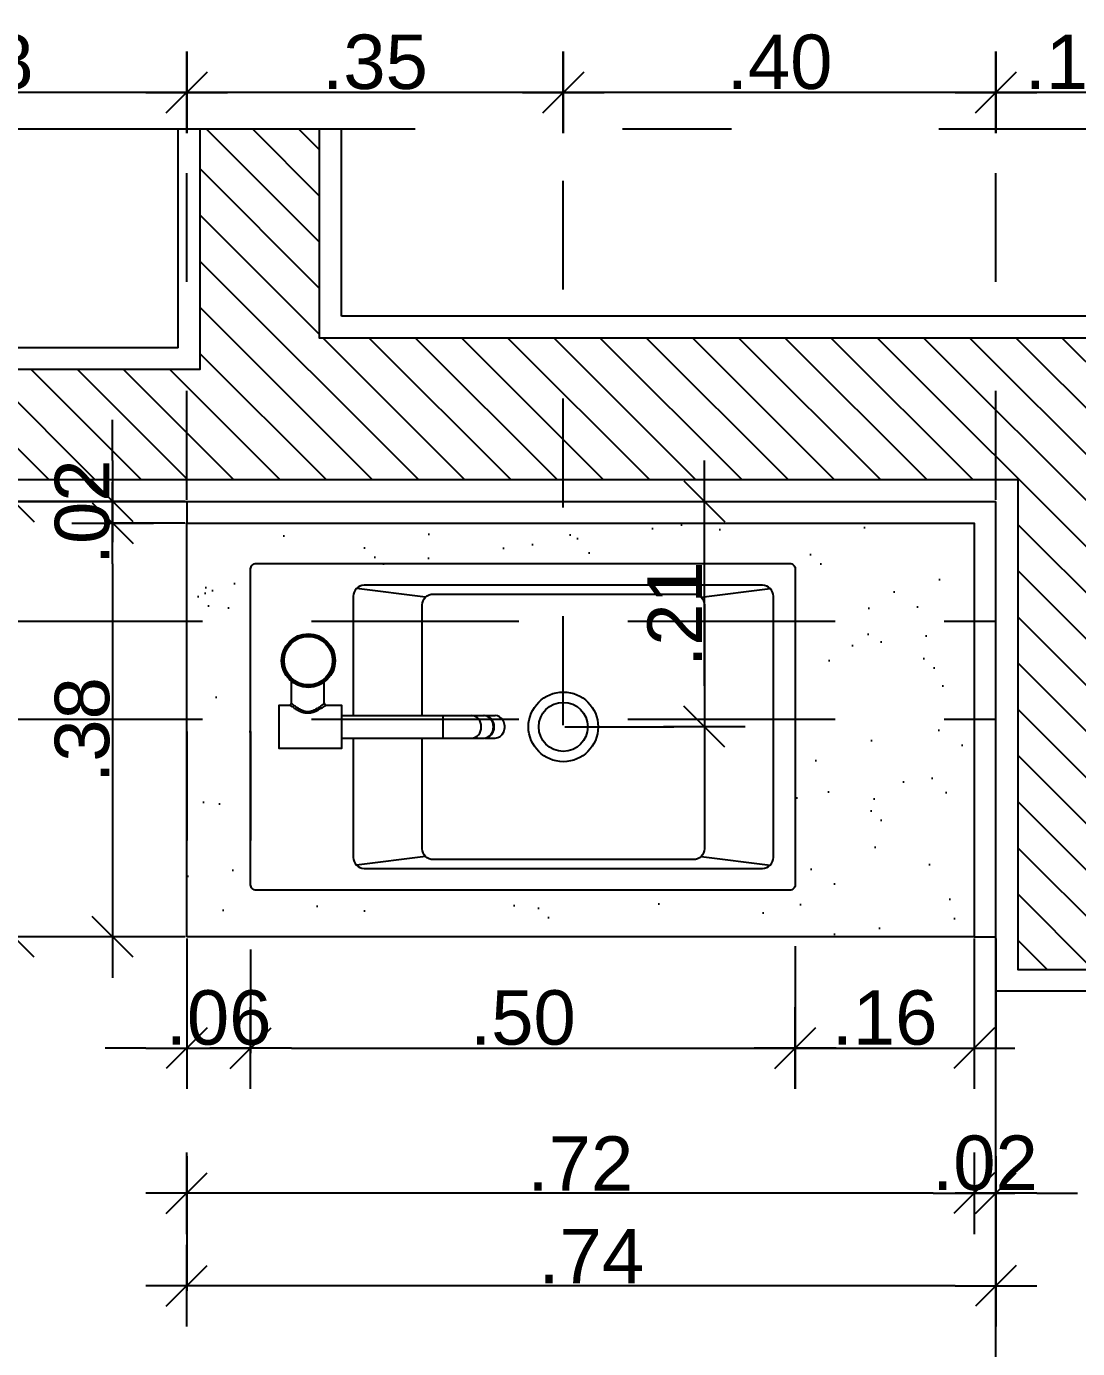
# Model space of a CAD drawing. Header units: millimetres. Extents: x 1999 to 2304, y 1614 to 1800.
# Drawn here: x 2240.558 to 2241.523, y 1632.258 to 1633.472 of the extents above; entities that cross this region are included whole.
import ezdxf

# ---------------------------------------------------------------- set-up
doc = ezdxf.new("R2010")
doc.units = ezdxf.units.MM
doc.header["$LTSCALE"] = 0.03
doc.header["$PDMODE"] = 34
doc.linetypes.add('DASHDOT', pattern=[25.4, 12.7, -6.35, 0, -6.35])
doc.linetypes.add('HIDDEN', pattern=[9.525, 6.35, -3.175])
for name, color, linetype in [('BANCADAS', 5, 'Continuous'), ('COTA Especificações', 250, 'Continuous'), ('Layout', 6, 'Continuous'), ('LOUÇAS E METAIS', 5, 'Continuous'), ('PL1', 1, 'Continuous'), ('PL250', 250, 'Continuous'), ('PL5', 5, 'Continuous')]:
    doc.layers.add(name, color=color, linetype=linetype)
doc.styles.get("Standard").update_dxf_attribs({"font": 'arial.ttf'})
doc.dimstyles.new('TICK01', dxfattribs={"dimscale": 0, "dimtxt": 2, "dimasz": 1.5, "dimexe": 0.18, "dimexo": 0.06, "dimgap": 0.09, "dimtad": 1, "dimzin": 4, "dimdsep": 46, "dimtxsty": 'Standard', "dimblk": 'TICK1', "dimcen": 0.09, "dimclrd": 256, "dimclre": 256, "dimclrt": 4, "dimaunit": 1, "dimadec": 0, "dimazin": 0, "dimtfac": 1, "dimtix": 1, "dimtmove": 2, "dimatfit": 3, "dimldrblk": 'TICK1', "dimfxl": 1, "dimtolj": 1, "dimtzin": 12, "dimarcsym": 0})

# ---------------------------------------------------------------- blocks, each defined once
blk = doc.blocks.new('TORB')
at = {"layer": 'PL5', "color": 5}
for p, q in [((267.412, 16.3879), (267.4313, 16.3879)), ((267.4113, 16.3578), (267.4306, 16.3578))]:
    blk.add_line(p, q, dxfattribs=at)
blk.add_lwpolyline([(267.4097, 16.3562), (267.4097, 16.3419), (267.3697, 16.3419), (267.3697, 16.3991), (267.4097, 16.3991), (267.4097, 16.3895), (267.409, 16.3884), (267.4083, 16.3874), (267.4077, 16.3865), (267.407, 16.3854), (267.4065, 16.3847), (267.406, 16.3839), (267.4056, 16.383), (267.4053, 16.3826), (267.4051, 16.3821), (267.4048, 16.3816), (267.4046, 16.3812), (267.4044, 16.3807), (267.4042, 16.3802), (267.4039, 16.3797), (267.4037, 16.3791), (267.4035, 16.3786), (267.4033, 16.3781), (267.4032, 16.3775), (267.403, 16.3769), (267.4029, 16.3764), (267.4028, 16.3758), (267.4027, 16.3752), (267.4026, 16.3746), (267.4025, 16.374), (267.4025, 16.3734), (267.4025, 16.3728), (267.4025, 16.3722), (267.4025, 16.3716), (267.4026, 16.371), (267.4027, 16.3704), (267.4028, 16.3698), (267.4029, 16.3692), (267.4031, 16.3686), (267.4032, 16.3681), (267.4034, 16.3675), (267.4036, 16.367), (267.4038, 16.3665), (267.404, 16.3659), (267.4042, 16.3654), (267.4044, 16.3649), (267.4047, 16.3644), (267.4049, 16.364), (267.4051, 16.3635), (267.4054, 16.3631), (267.4059, 16.3622), (267.4064, 16.3614), (267.4068, 16.3606), (267.4073, 16.3598), (267.4079, 16.3589), (267.4083, 16.3583, 0.006646)], format="xyb", close=True, dxfattribs=at)
at = {"layer": 'PL5', "color": 250}
blk.add_lwpolyline([(267.4113, 16.3578, -0.006968), (267.4098, 16.3597), (267.4096, 16.3599), (267.4089, 16.3608), (267.4084, 16.3614), (267.4079, 16.3621), (267.4074, 16.3628), (267.4069, 16.3636), (267.4066, 16.364), (267.4064, 16.3644), (267.4061, 16.3648), (267.4059, 16.3653), (267.4056, 16.3657), (267.4054, 16.3661), (267.4051, 16.3666), (267.4049, 16.3671), (267.4047, 16.3676), (267.4045, 16.368), (267.4043, 16.3685), (267.4041, 16.369), (267.404, 16.3696), (267.4038, 16.3701), (267.4038, 16.3704), (267.4037, 16.3706), (267.4037, 16.3709), (267.4036, 16.3712), (267.4036, 16.3714), (267.4036, 16.3717), (267.4035, 16.372), (267.4035, 16.3722), (267.4035, 16.3725), (267.4035, 16.3728), (267.4035, 16.3731), (267.4035, 16.3733), (267.4035, 16.3736), (267.4035, 16.3739), (267.4036, 16.3742), (267.4036, 16.3744), (267.4036, 16.3747), (267.4037, 16.375), (267.4037, 16.3752), (267.4038, 16.3755), (267.4039, 16.376), (267.4041, 16.3766), (267.4043, 16.3771), (267.4044, 16.3776), (267.4046, 16.3781), (267.4049, 16.3785), (267.4051, 16.379), (267.4053, 16.3795), (267.4055, 16.3799), (267.4058, 16.3804), (267.406, 16.3808), (267.4063, 16.3812), (267.4066, 16.3816), (267.4068, 16.382), (267.4071, 16.3824), (267.4076, 16.3832), (267.4081, 16.3839), (267.4086, 16.3846), (267.4091, 16.3852), (267.4097, 16.386), (267.4105, 16.3869), (267.4113, 16.3879), (267.412, 16.3879)], format="xyb", dxfattribs=at)
at = {"layer": 'PL5'}
for points in [[(267.4097, 16.3895, 0.414213), (267.4113, 16.3879)], [(267.4113, 16.3578, 0.414213), (267.4097, 16.3562)]]:
    blk.add_lwpolyline(points, format="xyb", dxfattribs=at)
at = {"layer": 'PL5', "color": 5}
for points in [[(267.3794, 16.3419), (267.3794, 16.2488)], [(267.4001, 16.3419), (267.4001, 16.2488)], [(267.3794, 16.2488), (267.3794, 16.2113)], [(267.4001, 16.2488), (267.4001, 16.2113)], [(267.3794, 16.2106), (267.3794, 16.2009)], [(267.4, 16.2106), (267.4, 16.2009)]]:
    blk.add_lwpolyline(points, dxfattribs=at)
at = {"layer": 'PL5', "color": 250}
blk.add_lwpolyline([(267.4001, 16.2488), (267.3794, 16.2488)], dxfattribs=at)
at = {"layer": 'PL5', "color": 5}
blk.add_circle((267.4505, 16.3724), 0.0246, dxfattribs=at)
at = {"layer": 'PL5', "color": 250}
for radius in [0.0233, 0.0223]:
    blk.add_circle((267.4505, 16.3724), radius, dxfattribs=at)
for centre, major_axis, start_param, end_param in [((267.3897, 16.2225), (0.0103, 0), 3.141593, 6.283185), ((267.3897, 16.2113), (0.0103, 0), 3.141593, 6.283185), ((267.3897, 16.2106), (-0.0103, 0), 6.283074, 8.471289), ((267.3897, 16.2106), (-0.00971, 0), 0.961662, 2.178992), ((267.3897, 16.2106), (-0.0103, 0), 2.188103, 3.141482)]:
    blk.add_ellipse(centre, major_axis=major_axis, ratio=0.866025, start_param=start_param, end_param=end_param, dxfattribs=at)
at = {"layer": 'PL5'}
for start_param, end_param in [(6.280062, 6.283074), (3.141482, 3.144722)]:
    blk.add_ellipse((267.3897, 16.2106), major_axis=(-0.0103, 0), ratio=0.866025, start_param=start_param, end_param=end_param, dxfattribs=at)
at = {"layer": 'PL5', "color": 5}
for start_param, end_param in [(6.283074, 8.471289), (2.188103, 3.141482)]:
    blk.add_ellipse((267.3897, 16.2009), major_axis=(-0.0103, 0), ratio=0.866025, start_param=start_param, end_param=end_param, dxfattribs=at)
blk = doc.blocks.new('cuba apoio')
at = {"layer": 'LOUÇAS E METAIS'}
blk.add_lwpolyline([(2058.1553, 1014.7076, 0.414214), (2058.1503, 1014.7026), (2058.1503, 1014.2126, 0.414214), (2058.1553, 1014.2076), (2058.4453, 1014.2076, 0.414214), (2058.4503, 1014.2126), (2058.4503, 1014.7026, 0.414214), (2058.4453, 1014.7076)], format="xyb", close=True, dxfattribs=at)
for points in [[(2058.1732, 1014.2305, -0.198917), (2058.1703, 1014.2376), (2058.1703, 1014.6034, -0.414214), (2058.1803, 1014.6134), (2058.2899, 1014.6134)], [(2058.3106, 1014.6134), (2058.4203, 1014.6134, -0.414214), (2058.4303, 1014.6034), (2058.4303, 1014.2376, -0.198917), (2058.4273, 1014.2305)], [(2058.4273, 1014.2305, -0.198907), (2058.4203, 1014.2276), (2058.1803, 1014.2276, -0.198908), (2058.1732, 1014.2305)]]:
    blk.add_lwpolyline(points, format="xyb", dxfattribs=at)
at = {"layer": 'PL5', "color": 250}
for points in [[(2058.1812, 1014.5471), (2058.1732, 1014.6104)], [(2058.4193, 1014.5471), (2058.4273, 1014.6104)], [(2058.1812, 1014.2939), (2058.1732, 1014.2305)], [(2058.4193, 1014.2939), (2058.4273, 1014.2305)]]:
    blk.add_lwpolyline(points, dxfattribs=at)
blk.add_lwpolyline([(2058.2899, 1014.55), (2058.1883, 1014.55, 0.414214), (2058.1783, 1014.54), (2058.1783, 1014.301, 0.414214), (2058.1883, 1014.291), (2058.4123, 1014.291, 0.414214), (2058.4223, 1014.301), (2058.4223, 1014.4205), (2058.4223, 1014.54, 0.414214), (2058.4123, 1014.55), (2058.3106, 1014.55)], format="xyb", dxfattribs=at)
blk.add_lwpolyline([(2058.3003, 1014.4525, 1), (2058.3003, 1014.3885, 1)], format="xyb", close=True, dxfattribs=at)
at = {"layer": 'PL5', "color": 6}
blk.add_lwpolyline([(2058.3003, 1014.443, 1), (2058.3003, 1014.398, 1)], format="xyb", close=True, dxfattribs=at)
at = {"layer": 'PL5', "color": 8, "xscale": -1}
blk.add_blockref('TORB', (2325.69, 998.2822), dxfattribs=at)
blk = doc.blocks.new('TICK1')
for p, q in [((0, 1), (0, -1)), ((0.5, 0.5), (-0.5, -0.5)), ((-1, 0), (1, 0))]:
    blk.add_line(p, q)
blk = doc.blocks.new('*D571')
at = {"layer": 'COTA Especificações', "linetype": 'HIDDEN', "lineweight": -2, "ltscale": 0.1, "transparency": 16777216}
for p, q in [((2241.4282, 1632.6344), (2241.4282, 1632.3959)), ((2241.4482, 1632.6344), (2241.4482, 1632.3959))]:
    blk.add_line(p, q, dxfattribs=at)
at = {"layer": 'COTA Especificações', "lineweight": -2, "ltscale": 0.1, "transparency": 16777216}
for p, q in [((2241.3907, 1632.4004), (2241.3532, 1632.4004)), ((2241.4482, 1632.4004), (2241.4282, 1632.4004)), ((2241.4857, 1632.4004), (2241.5232, 1632.4004))]:
    blk.add_line(p, q, dxfattribs=at)
at = {"layer": 'DEFPOINTS', "color": 0, "ltscale": 0.1, "transparency": 16777216}
for p in [(2241.4282, 1632.6359), (2241.4482, 1632.6359), (2241.4282, 1632.4004)]:
    blk.add_point(p, dxfattribs=at)
at = {"layer": 'COTA Especificações', "lineweight": -2, "ltscale": 0.1, "transparency": 16777216, "xscale": 0.03749999999999998, "yscale": 0.03749999999999998, "zscale": 0.03749999999999998}
blk.add_blockref('TICK1', (2241.4282, 1632.4004), dxfattribs=at)
at = {"layer": 'COTA Especificações', "lineweight": -2, "ltscale": 0.1, "transparency": 16777216, "xscale": 0.03749999999999998, "yscale": 0.03749999999999998, "zscale": 0.03749999999999998, "rotation": 180}
blk.add_blockref('TICK1', (2241.4482, 1632.4004), dxfattribs=at)
at = {"layer": 'COTA Especificações', "color": 4, "ltscale": 0.1, "transparency": 16777216, "insert": (2241.4382, 1632.4281), "char_height": 0.05, "attachment_point": 5}
blk.add_mtext('\\A1;.02', dxfattribs=at)
blk = doc.blocks.new('*D572')
at = {"layer": 'COTA Especificações', "linetype": 'HIDDEN', "lineweight": -2, "ltscale": 0.1, "transparency": 16777216}
for p, q in [((2240.7052, 1632.6344), (2240.7052, 1632.3959)), ((2241.4282, 1632.6344), (2241.4282, 1632.3959))]:
    blk.add_line(p, q, dxfattribs=at)
at = {"layer": 'COTA Especificações', "lineweight": -2, "ltscale": 0.1, "transparency": 16777216}
blk.add_line((2241.3907, 1632.4004), (2240.7427, 1632.4004), dxfattribs=at)
at = {"layer": 'DEFPOINTS', "color": 0, "ltscale": 0.1, "transparency": 16777216}
for p in [(2240.7052, 1632.6359), (2241.4282, 1632.6359), (2240.7052, 1632.4004)]:
    blk.add_point(p, dxfattribs=at)
at = {"layer": 'COTA Especificações', "lineweight": -2, "ltscale": 0.1, "transparency": 16777216, "xscale": 0.03749999999999998, "yscale": 0.03749999999999998, "zscale": 0.03749999999999998, "rotation": 180}
blk.add_blockref('TICK1', (2240.7052, 1632.4004), dxfattribs=at)
at = {"layer": 'COTA Especificações', "lineweight": -2, "ltscale": 0.1, "transparency": 16777216, "xscale": 0.03749999999999998, "yscale": 0.03749999999999998, "zscale": 0.03749999999999998}
blk.add_blockref('TICK1', (2241.4282, 1632.4004), dxfattribs=at)
at = {"layer": 'COTA Especificações', "color": 4, "ltscale": 0.1, "transparency": 16777216, "insert": (2241.0667, 1632.4277), "char_height": 0.05, "attachment_point": 5}
blk.add_mtext('\\A1;.72', dxfattribs=at)
blk = doc.blocks.new('*D573')
at = {"layer": 'COTA Especificações', "lineweight": -2, "ltscale": 0.1, "transparency": 16777216}
for p, q in [((2240.6372, 1633.0734), (2240.6372, 1633.1109)), ((2240.6372, 1633.0359), (2240.6372, 1633.0159)), ((2240.6372, 1632.9784), (2240.6372, 1632.9409))]:
    blk.add_line(p, q, dxfattribs=at)
at = {"layer": 'COTA Especificações', "linetype": 'HIDDEN', "lineweight": -2, "ltscale": 0.1, "transparency": 16777216}
for p, q in [((2240.7037, 1633.0359), (2240.6327, 1633.0359)), ((2240.7037, 1633.0159), (2240.6327, 1633.0159))]:
    blk.add_line(p, q, dxfattribs=at)
at = {"layer": 'DEFPOINTS', "color": 0, "ltscale": 0.1, "transparency": 16777216}
for p in [(2240.7052, 1633.0359), (2240.6372, 1633.0159), (2240.7052, 1633.0159)]:
    blk.add_point(p, dxfattribs=at)
at = {"layer": 'COTA Especificações', "lineweight": -2, "ltscale": 0.1, "transparency": 16777216, "xscale": 0.03749999999999998, "yscale": 0.03749999999999998, "zscale": 0.03749999999999998}
for p, rotation in [((2240.6372, 1633.0359), 270), ((2240.6372, 1633.0159), 90)]:
    blk.add_blockref('TICK1', p, dxfattribs=dict(at, rotation=rotation))
at = {"layer": 'COTA Especificações', "color": 4, "ltscale": 0.1, "transparency": 16777216, "insert": (2240.6094, 1633.0259), "char_height": 0.05, "attachment_point": 5, "rotation": 90}
blk.add_mtext('\\A1;.02', dxfattribs=at)
blk = doc.blocks.new('*D574')
at = {"layer": 'COTA Especificações', "linetype": 'HIDDEN', "lineweight": -2, "ltscale": 0.1, "transparency": 16777216}
for p, q in [((2240.7037, 1633.0159), (2240.6327, 1633.0159)), ((2240.7037, 1632.6359), (2240.6327, 1632.6359))]:
    blk.add_line(p, q, dxfattribs=at)
at = {"layer": 'COTA Especificações', "lineweight": -2, "ltscale": 0.1, "transparency": 16777216}
blk.add_line((2240.6372, 1632.9784), (2240.6372, 1632.6734), dxfattribs=at)
at = {"layer": 'DEFPOINTS', "color": 0, "ltscale": 0.1, "transparency": 16777216}
for p in [(2240.7052, 1633.0159), (2240.6372, 1632.6359), (2240.7052, 1632.6359)]:
    blk.add_point(p, dxfattribs=at)
at = {"layer": 'COTA Especificações', "lineweight": -2, "ltscale": 0.1, "transparency": 16777216, "xscale": 0.03749999999999998, "yscale": 0.03749999999999998, "zscale": 0.03749999999999998}
for p, rotation in [((2240.6372, 1633.0159), 90), ((2240.6372, 1632.6359), 270)]:
    blk.add_blockref('TICK1', p, dxfattribs=dict(at, rotation=rotation))
at = {"layer": 'COTA Especificações', "color": 4, "ltscale": 0.1, "transparency": 16777216, "insert": (2240.6094, 1632.8259), "char_height": 0.05, "attachment_point": 5, "rotation": 90}
blk.add_mtext('\\A1;.38', dxfattribs=at)
blk = doc.blocks.new('*D575')
at = {"layer": 'COTA Especificações', "linetype": 'HIDDEN', "lineweight": -2, "ltscale": 0.1, "transparency": 16777216}
for p, q in [((2240.7052, 1632.3989), (2240.7052, 1632.3109)), ((2241.4482, 1632.3989), (2241.4482, 1632.3109))]:
    blk.add_line(p, q, dxfattribs=at)
at = {"layer": 'COTA Especificações', "lineweight": -2, "ltscale": 0.1, "transparency": 16777216}
blk.add_line((2241.4107, 1632.3154), (2240.7427, 1632.3154), dxfattribs=at)
at = {"layer": 'DEFPOINTS', "color": 0, "ltscale": 0.1, "transparency": 16777216}
for p in [(2240.7052, 1632.4004), (2241.4482, 1632.4004), (2240.7052, 1632.3154)]:
    blk.add_point(p, dxfattribs=at)
at = {"layer": 'COTA Especificações', "lineweight": -2, "ltscale": 0.1, "transparency": 16777216, "xscale": 0.03749999999999998, "yscale": 0.03749999999999998, "zscale": 0.03749999999999998, "rotation": 180}
blk.add_blockref('TICK1', (2240.7052, 1632.3154), dxfattribs=at)
at = {"layer": 'COTA Especificações', "lineweight": -2, "ltscale": 0.1, "transparency": 16777216, "xscale": 0.03749999999999998, "yscale": 0.03749999999999998, "zscale": 0.03749999999999998}
blk.add_blockref('TICK1', (2241.4482, 1632.3154), dxfattribs=at)
at = {"layer": 'COTA Especificações', "color": 4, "ltscale": 0.1, "transparency": 16777216, "insert": (2241.0767, 1632.3427), "char_height": 0.05, "attachment_point": 5}
blk.add_mtext('\\A1;.74', dxfattribs=at)
blk = doc.blocks.new('*D576')
at = {"layer": 'COTA Especificações', "linetype": 'HIDDEN', "lineweight": -2, "ltscale": 0.1, "transparency": 16777216}
for p, q in [((2240.6357, 1633.0359), (2240.5418, 1633.0359)), ((2240.6357, 1632.6359), (2240.5418, 1632.6359))]:
    blk.add_line(p, q, dxfattribs=at)
at = {"layer": 'COTA Especificações', "lineweight": -2, "ltscale": 0.1, "transparency": 16777216}
blk.add_line((2240.5463, 1632.9984), (2240.5463, 1632.6734), dxfattribs=at)
at = {"layer": 'DEFPOINTS', "color": 0, "ltscale": 0.1, "transparency": 16777216}
for p in [(2240.6372, 1633.0359), (2240.5463, 1632.6359), (2240.6372, 1632.6359)]:
    blk.add_point(p, dxfattribs=at)
at = {"layer": 'COTA Especificações', "lineweight": -2, "ltscale": 0.1, "transparency": 16777216, "xscale": 0.03749999999999998, "yscale": 0.03749999999999998, "zscale": 0.03749999999999998}
for p, rotation in [((2240.5463, 1633.0359), 90), ((2240.5463, 1632.6359), 270)]:
    blk.add_blockref('TICK1', p, dxfattribs=dict(at, rotation=rotation))
at = {"layer": 'COTA Especificações', "color": 4, "ltscale": 0.1, "transparency": 16777216, "insert": (2240.5185, 1632.8359), "char_height": 0.05, "attachment_point": 5, "rotation": 90}
blk.add_mtext('\\A1;.40', dxfattribs=at)
blk = doc.blocks.new('*D600')
at = {"layer": 'COTA Especificações', "linetype": 'HIDDEN', "lineweight": -2, "ltscale": 0.1, "transparency": 16777216}
for p, q in [((2240.7052, 1632.8244), (2240.7052, 1632.5292)), ((2240.7639, 1632.8244), (2240.7639, 1632.5292))]:
    blk.add_line(p, q, dxfattribs=at)
at = {"layer": 'COTA Especificações', "lineweight": -2, "ltscale": 0.1, "transparency": 16777216}
for p, q in [((2240.6677, 1632.5337), (2240.6302, 1632.5337)), ((2240.7052, 1632.5337), (2240.7639, 1632.5337)), ((2240.8014, 1632.5337), (2240.8389, 1632.5337))]:
    blk.add_line(p, q, dxfattribs=at)
at = {"layer": 'DEFPOINTS', "color": 0, "ltscale": 0.1, "transparency": 16777216}
for p in [(2240.7052, 1632.8259), (2240.7639, 1632.8259), (2240.7639, 1632.5337)]:
    blk.add_point(p, dxfattribs=at)
at = {"layer": 'COTA Especificações', "lineweight": -2, "ltscale": 0.1, "transparency": 16777216, "xscale": 0.03749999999999998, "yscale": 0.03749999999999998, "zscale": 0.03749999999999998}
blk.add_blockref('TICK1', (2240.7052, 1632.5337), dxfattribs=at)
at = {"layer": 'COTA Especificações', "lineweight": -2, "ltscale": 0.1, "transparency": 16777216, "xscale": 0.03749999999999998, "yscale": 0.03749999999999998, "zscale": 0.03749999999999998, "rotation": 180}
blk.add_blockref('TICK1', (2240.7639, 1632.5337), dxfattribs=at)
at = {"layer": 'COTA Especificações', "color": 4, "ltscale": 0.1, "transparency": 16777216, "insert": (2240.7345, 1632.5615), "char_height": 0.05, "attachment_point": 5}
blk.add_mtext('\\A1;.06', dxfattribs=at)
blk = doc.blocks.new('*D601')
at = {"layer": 'COTA Especificações', "linetype": 'HIDDEN', "lineweight": -2, "ltscale": 0.1, "transparency": 16777216}
for p, q in [((2241.2639, 1632.8274), (2241.2639, 1632.5292)), ((2240.7639, 1632.8244), (2240.7639, 1632.5292))]:
    blk.add_line(p, q, dxfattribs=at)
at = {"layer": 'COTA Especificações', "lineweight": -2, "ltscale": 0.1, "transparency": 16777216}
blk.add_line((2240.8014, 1632.5337), (2241.2264, 1632.5337), dxfattribs=at)
at = {"layer": 'DEFPOINTS', "color": 0, "ltscale": 0.1, "transparency": 16777216}
for p in [(2240.7639, 1632.8259), (2241.2639, 1632.8289), (2241.2639, 1632.5337)]:
    blk.add_point(p, dxfattribs=at)
at = {"layer": 'COTA Especificações', "lineweight": -2, "ltscale": 0.1, "transparency": 16777216, "xscale": 0.03749999999999998, "yscale": 0.03749999999999998, "zscale": 0.03749999999999998, "rotation": 180}
blk.add_blockref('TICK1', (2240.7639, 1632.5337), dxfattribs=at)
at = {"layer": 'COTA Especificações', "lineweight": -2, "ltscale": 0.1, "transparency": 16777216, "xscale": 0.03749999999999998, "yscale": 0.03749999999999998, "zscale": 0.03749999999999998}
blk.add_blockref('TICK1', (2241.2639, 1632.5337), dxfattribs=at)
at = {"layer": 'COTA Especificações', "color": 4, "ltscale": 0.1, "transparency": 16777216, "insert": (2241.0139, 1632.5615), "char_height": 0.05, "attachment_point": 5}
blk.add_mtext('\\A1;.50', dxfattribs=at)
blk = doc.blocks.new('*D602')
at = {"layer": 'COTA Especificações', "linetype": 'HIDDEN', "lineweight": -2, "ltscale": 0.1, "transparency": 16777216}
for p, q in [((2241.2639, 1632.8274), (2241.2639, 1632.5292)), ((2241.4282, 1632.8244), (2241.4282, 1632.5292))]:
    blk.add_line(p, q, dxfattribs=at)
at = {"layer": 'COTA Especificações', "lineweight": -2, "ltscale": 0.1, "transparency": 16777216}
blk.add_line((2241.3014, 1632.5337), (2241.3907, 1632.5337), dxfattribs=at)
at = {"layer": 'DEFPOINTS', "color": 0, "ltscale": 0.1, "transparency": 16777216}
for p in [(2241.2639, 1632.8289), (2241.4282, 1632.8259), (2241.4282, 1632.5337)]:
    blk.add_point(p, dxfattribs=at)
at = {"layer": 'COTA Especificações', "lineweight": -2, "ltscale": 0.1, "transparency": 16777216, "xscale": 0.03749999999999998, "yscale": 0.03749999999999998, "zscale": 0.03749999999999998, "rotation": 180}
blk.add_blockref('TICK1', (2241.2639, 1632.5337), dxfattribs=at)
at = {"layer": 'COTA Especificações', "lineweight": -2, "ltscale": 0.1, "transparency": 16777216, "xscale": 0.03749999999999998, "yscale": 0.03749999999999998, "zscale": 0.03749999999999998}
blk.add_blockref('TICK1', (2241.4282, 1632.5337), dxfattribs=at)
at = {"layer": 'COTA Especificações', "color": 4, "ltscale": 0.1, "transparency": 16777216, "insert": (2241.346, 1632.5615), "char_height": 0.05, "attachment_point": 5}
blk.add_mtext('\\A1;.16', dxfattribs=at)
blk = doc.blocks.new('*D715')
at = {"layer": 'COTA Especificações', "linetype": 'HIDDEN', "lineweight": -2, "ltscale": 0.1, "transparency": 16777216}
for p, q in [((2241.0525, 1633.0359), (2241.185, 1633.0359)), ((2241.0525, 1632.8289), (2241.185, 1632.8289))]:
    blk.add_line(p, q, dxfattribs=at)
at = {"layer": 'COTA Especificações', "lineweight": -2, "ltscale": 0.1, "transparency": 16777216}
blk.add_line((2241.1805, 1632.8664), (2241.1805, 1632.9984), dxfattribs=at)
at = {"layer": 'DEFPOINTS', "color": 0, "ltscale": 0.1, "transparency": 16777216}
for p in [(2241.051, 1633.0359), (2241.1805, 1633.0359), (2241.051, 1632.8289)]:
    blk.add_point(p, dxfattribs=at)
at = {"layer": 'COTA Especificações', "lineweight": -2, "ltscale": 0.1, "transparency": 16777216, "xscale": 0.03749999999999998, "yscale": 0.03749999999999998, "zscale": 0.03749999999999998}
for p, rotation in [((2241.1805, 1633.0359), 90), ((2241.1805, 1632.8289), 270)]:
    blk.add_blockref('TICK1', p, dxfattribs=dict(at, rotation=rotation))
at = {"layer": 'COTA Especificações', "color": 4, "ltscale": 0.1, "transparency": 16777216, "insert": (2241.1532, 1632.9324), "char_height": 0.05, "attachment_point": 5, "rotation": 90}
blk.add_mtext('\\A1;.21', dxfattribs=at)
blk = doc.blocks.new('*D718')
at = {"layer": 'COTA Especificações', "linetype": 'HIDDEN', "lineweight": -2, "ltscale": 0.1, "transparency": 16777216}
for p, q in [((2241.4482, 1633.0374), (2241.4482, 1633.416)), ((2241.5982, 1633.0574), (2241.5982, 1633.416))]:
    blk.add_line(p, q, dxfattribs=at)
at = {"layer": 'COTA Especificações', "lineweight": -2, "ltscale": 0.1, "transparency": 16777216}
blk.add_line((2241.5607, 1633.4115), (2241.4857, 1633.4115), dxfattribs=at)
at = {"layer": 'DEFPOINTS', "color": 0, "ltscale": 0.1, "transparency": 16777216}
for p in [(2241.4482, 1633.4115), (2241.5982, 1633.0559), (2241.4482, 1633.0359)]:
    blk.add_point(p, dxfattribs=at)
at = {"layer": 'COTA Especificações', "lineweight": -2, "ltscale": 0.1, "transparency": 16777216, "xscale": 0.03749999999999998, "yscale": 0.03749999999999998, "zscale": 0.03749999999999998, "rotation": 180}
blk.add_blockref('TICK1', (2241.4482, 1633.4115), dxfattribs=at)
at = {"layer": 'COTA Especificações', "lineweight": -2, "ltscale": 0.1, "transparency": 16777216, "xscale": 0.03749999999999998, "yscale": 0.03749999999999998, "zscale": 0.03749999999999998}
blk.add_blockref('TICK1', (2241.5982, 1633.4115), dxfattribs=at)
at = {"layer": 'COTA Especificações', "color": 4, "ltscale": 0.1, "transparency": 16777216, "insert": (2241.5232, 1633.4393), "char_height": 0.05, "attachment_point": 5}
blk.add_mtext('\\A1;.15', dxfattribs=at)
blk = doc.blocks.new('*D719')
at = {"layer": 'COTA Especificações', "linetype": 'HIDDEN', "lineweight": -2, "ltscale": 0.1, "transparency": 16777216}
for p, q in [((2241.051, 1632.8304), (2241.051, 1633.416)), ((2241.4482, 1633.0374), (2241.4482, 1633.416))]:
    blk.add_line(p, q, dxfattribs=at)
at = {"layer": 'COTA Especificações', "lineweight": -2, "ltscale": 0.1, "transparency": 16777216}
blk.add_line((2241.4107, 1633.4115), (2241.0885, 1633.4115), dxfattribs=at)
at = {"layer": 'DEFPOINTS', "color": 0, "ltscale": 0.1, "transparency": 16777216}
for p in [(2241.051, 1633.4115), (2241.4482, 1633.0359), (2241.051, 1632.8289)]:
    blk.add_point(p, dxfattribs=at)
at = {"layer": 'COTA Especificações', "lineweight": -2, "ltscale": 0.1, "transparency": 16777216, "xscale": 0.03749999999999998, "yscale": 0.03749999999999998, "zscale": 0.03749999999999998, "rotation": 180}
blk.add_blockref('TICK1', (2241.051, 1633.4115), dxfattribs=at)
at = {"layer": 'COTA Especificações', "lineweight": -2, "ltscale": 0.1, "transparency": 16777216, "xscale": 0.03749999999999998, "yscale": 0.03749999999999998, "zscale": 0.03749999999999998}
blk.add_blockref('TICK1', (2241.4482, 1633.4115), dxfattribs=at)
at = {"layer": 'COTA Especificações', "color": 4, "ltscale": 0.1, "transparency": 16777216, "insert": (2241.2496, 1633.4393), "char_height": 0.05, "attachment_point": 5}
blk.add_mtext('\\A1;.40', dxfattribs=at)
blk = doc.blocks.new('*D720')
at = {"layer": 'COTA Especificações', "linetype": 'HIDDEN', "lineweight": -2, "ltscale": 0.1, "transparency": 16777216}
for p, q in [((2240.7052, 1633.0374), (2240.7052, 1633.416)), ((2241.051, 1632.8304), (2241.051, 1633.416))]:
    blk.add_line(p, q, dxfattribs=at)
at = {"layer": 'COTA Especificações', "lineweight": -2, "ltscale": 0.1, "transparency": 16777216}
blk.add_line((2241.0135, 1633.4115), (2240.7427, 1633.4115), dxfattribs=at)
at = {"layer": 'DEFPOINTS', "color": 0, "ltscale": 0.1, "transparency": 16777216}
for p in [(2240.7052, 1633.4115), (2240.7052, 1633.0359), (2241.051, 1632.8289)]:
    blk.add_point(p, dxfattribs=at)
at = {"layer": 'COTA Especificações', "lineweight": -2, "ltscale": 0.1, "transparency": 16777216, "xscale": 0.03749999999999998, "yscale": 0.03749999999999998, "zscale": 0.03749999999999998, "rotation": 180}
blk.add_blockref('TICK1', (2240.7052, 1633.4115), dxfattribs=at)
at = {"layer": 'COTA Especificações', "lineweight": -2, "ltscale": 0.1, "transparency": 16777216, "xscale": 0.03749999999999998, "yscale": 0.03749999999999998, "zscale": 0.03749999999999998}
blk.add_blockref('TICK1', (2241.051, 1633.4115), dxfattribs=at)
at = {"layer": 'COTA Especificações', "color": 4, "ltscale": 0.1, "transparency": 16777216, "insert": (2240.8781, 1633.4393), "char_height": 0.05, "attachment_point": 5}
blk.add_mtext('\\A1;.35', dxfattribs=at)
blk = doc.blocks.new('*D721')
at = {"layer": 'COTA Especificações', "linetype": 'HIDDEN', "lineweight": -2, "ltscale": 0.1, "transparency": 16777216}
for p, q in [((2240.3267, 1632.9145), (2240.3267, 1633.416)), ((2240.7052, 1633.0374), (2240.7052, 1633.416))]:
    blk.add_line(p, q, dxfattribs=at)
at = {"layer": 'COTA Especificações', "lineweight": -2, "ltscale": 0.1, "transparency": 16777216}
blk.add_line((2240.6677, 1633.4115), (2240.3642, 1633.4115), dxfattribs=at)
at = {"layer": 'DEFPOINTS', "color": 0, "ltscale": 0.1, "transparency": 16777216}
for p in [(2240.3267, 1633.4115), (2240.7052, 1633.0359), (2240.3267, 1632.913)]:
    blk.add_point(p, dxfattribs=at)
at = {"layer": 'COTA Especificações', "lineweight": -2, "ltscale": 0.1, "transparency": 16777216, "xscale": 0.03749999999999998, "yscale": 0.03749999999999998, "zscale": 0.03749999999999998, "rotation": 180}
blk.add_blockref('TICK1', (2240.3267, 1633.4115), dxfattribs=at)
at = {"layer": 'COTA Especificações', "lineweight": -2, "ltscale": 0.1, "transparency": 16777216, "xscale": 0.03749999999999998, "yscale": 0.03749999999999998, "zscale": 0.03749999999999998}
blk.add_blockref('TICK1', (2240.7052, 1633.4115), dxfattribs=at)
at = {"layer": 'COTA Especificações', "color": 4, "ltscale": 0.1, "transparency": 16777216, "insert": (2240.5159, 1633.4393), "char_height": 0.05, "attachment_point": 5}
blk.add_mtext('\\A1;.38', dxfattribs=at)

msp = doc.modelspace()

# ---------------------------------------------------------------- hatches: boundary and pattern name
at = {"layer": 'BANCADAS'}
h = msp.add_hatch(dxfattribs=at)
h.set_pattern_fill('AR-SAND', color=251, scale=0.002)
h.set_pattern_definition([(37.5, (-1129.9076, -107.274946), (-0.0032000626, 0.0978826475), [0, -0.077216, 0, -0.08636, 0, -0.08255]), (7.5, (-1129.9076, -107.27495), (0.0899046566, 0.14336502), [0, -0.041656, 0, -0.069596, 0, -0.02667]), (327.5, (-1129.97008, -107.274946), (0.158198474, 0.000287437), [0, -0.0254, 0, -0.09144, 0, -0.11938]), (317.5, (-1129.97008, -107.27495), (0.1527112905, 0.0445858647), [0, -0.0127, 0, -0.059944, 0, -0.06858])])
h.paths.add_polyline_path([(2241.4282, 1633.0159), (2240.7052, 1633.0159), (2240.7052, 1632.6359), (2241.4282, 1632.6359)])
edge = h.paths.add_edge_path(flags=16)
edge.add_arc((2240.7692, 1632.9709), 0.005, 90, 180, ccw=False)
edge.add_line((2240.7692, 1632.9759), (2241.2592, 1632.9759))
edge.add_arc((2241.2592, 1632.9709), 0.005, 360, 450, ccw=False)
edge.add_line((2241.2642, 1632.9709), (2241.2642, 1632.6809))
edge.add_arc((2241.2592, 1632.6809), 0.005, 270, 360, ccw=False)
edge.add_line((2241.2592, 1632.6759), (2240.7692, 1632.6759))
edge.add_arc((2240.7692, 1632.6809), 0.005, 180, 270, ccw=False)
edge.add_line((2240.7642, 1632.6809), (2240.7642, 1632.9709))
edge = h.paths.add_edge_path(flags=0)
edge.add_arc((2241.2112, 1632.8866), 0.0223, 90, 450)
edge = h.paths.add_edge_path(flags=0)
edge.add_line((2241.2252, 1632.8438), (2241.2224, 1632.842))
edge.add_line((2241.2224, 1632.842), (2241.2199, 1632.8407))
edge.add_line((2241.2199, 1632.8407), (2241.2173, 1632.8396))
edge.add_line((2241.2173, 1632.8396), (2241.2145, 1632.8389))
edge.add_line((2241.2145, 1632.8389), (2241.2116, 1632.8386))
edge.add_line((2241.2116, 1632.8386), (2241.2086, 1632.8389))
edge.add_line((2241.2086, 1632.8389), (2241.2059, 1632.8397))
edge.add_line((2241.2059, 1632.8397), (2241.203, 1632.8409))
edge.add_line((2241.203, 1632.8409), (2241.2002, 1632.8425))
edge.add_line((2241.2002, 1632.8425), (2241.1986, 1632.8435))
edge.add_line((2241.1986, 1632.8435), (2241.1976, 1632.8442))
edge.add_arc((2241.2493, 1632.9219), 0.0934, 234.449, 236.3437, ccw=False)
edge.add_line((2241.195, 1632.8459), (2241.1806, 1632.8459))
edge.add_line((2241.1806, 1632.8459), (2241.1806, 1632.8059))
edge.add_line((2241.1806, 1632.8059), (2241.2379, 1632.8059))
edge.add_line((2241.2379, 1632.8059), (2241.2379, 1632.8459))
edge.add_line((2241.2379, 1632.8459), (2241.2284, 1632.8459))
edge.add_line((2241.2284, 1632.8459), (2241.2252, 1632.8438))
edge = h.paths.add_edge_path(flags=0)
edge.add_arc((2240.7942, 1632.9459), 0.01, 135.001, 180, ccw=False)
edge.add_arc((2240.7942, 1632.9459), 0.01, 90, 135.001, ccw=False)
edge.add_line((2240.7942, 1632.9559), (2241.1599, 1632.9559))
edge.add_arc((2241.1599, 1632.9459), 0.01, 360, 450, ccw=False)
edge.add_line((2241.1699, 1632.9459), (2241.1699, 1632.8362))
edge.add_line((2241.1699, 1632.8362), (2241.0876, 1632.8362))
edge.add_line((2241.0876, 1632.8362), (2241.0876, 1632.8156))
edge.add_line((2241.0876, 1632.8156), (2241.1699, 1632.8156))
edge.add_line((2241.1699, 1632.8156), (2241.1699, 1632.7059))
edge.add_arc((2241.1599, 1632.7059), 0.01, 270, 360, ccw=False)
edge.add_line((2241.1599, 1632.6959), (2240.7942, 1632.6959))
edge.add_arc((2240.7942, 1632.7059), 0.01, 224.999, 270, ccw=False)
edge.add_arc((2240.7942, 1632.7059), 0.01, 180, 224.999, ccw=False)
edge.add_line((2240.7842, 1632.7059), (2240.7842, 1632.9459))
edge = h.paths.add_edge_path(flags=0)
edge.add_arc((2240.9771, 1632.8259), 0.032, 90, 450)
edge = h.paths.add_edge_path(flags=0)
edge.add_arc((2240.9771, 1632.8259), 0.0225, 90, 450)
edge = h.paths.add_edge_path(flags=0)
edge.add_ellipse((2241.0396, 1632.8259), major_axis=(0, 0.0103), ratio=0.866025, start_angle=54.6309, end_angle=180.0064, ccw=False)
edge.add_ellipse((2241.0396, 1632.8259), major_axis=(0, 0.0103), ratio=0.866025, start_angle=0.0064, end_angle=54.6309, ccw=False)
edge.add_line((2241.0396, 1632.8362), (2241.0494, 1632.8362))
edge.add_line((2241.0494, 1632.8362), (2241.0499, 1632.8362))
edge.add_ellipse((2241.0501, 1632.8259), major_axis=(0, 0.0103), ratio=0.866025, start_angle=0, end_angle=57.5488, ccw=False)
edge.add_line((2241.0501, 1632.8362), (2241.0613, 1632.8362))
edge.add_ellipse((2241.0613, 1632.8259), major_axis=(0, 0.0103), ratio=0.866025, start_angle=0, end_angle=180)
edge.add_line((2241.0613, 1632.8156), (2241.0495, 1632.8156))
edge.add_ellipse((2241.0494, 1632.8259), major_axis=(0, 0.0103), ratio=0.866025, start_angle=54.6309, end_angle=180)
edge.add_line((2241.0494, 1632.8156), (2241.0396, 1632.8156))
edge = h.paths.add_edge_path(flags=0)
edge.add_arc((2241.2112, 1632.8866), 0.0246, 0, 180, ccw=False)
edge.add_arc((2241.2112, 1632.8866), 0.0246, 309.1356, 360, ccw=False)
edge.add_line((2241.2267, 1632.8675), (2241.2267, 1632.8482))
edge.add_line((2241.2267, 1632.8482), (2241.2267, 1632.8475))
edge.add_line((2241.2267, 1632.8475), (2241.2237, 1632.845))
edge.add_line((2241.2237, 1632.845), (2241.221, 1632.8431))
edge.add_line((2241.221, 1632.8431), (2241.2184, 1632.8415))
edge.add_line((2241.2184, 1632.8415), (2241.2156, 1632.8403))
edge.add_line((2241.2156, 1632.8403), (2241.2127, 1632.8396))
edge.add_line((2241.2127, 1632.8396), (2241.2097, 1632.8398))
edge.add_line((2241.2097, 1632.8398), (2241.2067, 1632.8407))
edge.add_line((2241.2067, 1632.8407), (2241.2039, 1632.8421))
edge.add_line((2241.2039, 1632.8421), (2241.2013, 1632.8438))
edge.add_line((2241.2013, 1632.8438), (2241.1993, 1632.8453))
edge.add_arc((2241.2524, 1632.9129), 0.086, 229.5053, 231.8549, ccw=False)
edge.add_line((2241.1966, 1632.8475), (2241.1966, 1632.8668))
edge.add_arc((2241.2112, 1632.8866), 0.0246, 180, 233.7209, ccw=False)
at = {"layer": 'PL1'}
h = msp.add_hatch(dxfattribs=at)
h.set_pattern_fill('_USER', color=251, scale=0.03, angle=135, pattern_type=0)
h.set_pattern_definition([(135, (3872.861578, -410.254194), (-0.02121320344, -0.02121320344), [])])
h.paths.add_polyline_path([(2239.8182, 1631.4525), (2239.9082, 1631.4525), (2239.9082, 1631.8059), (2241.5782, 1631.8059), (2241.5782, 1631.9659), (2241.4682, 1631.9659), (2241.4682, 1631.9159), (2239.9282, 1631.9159), (2239.9282, 1633.0559), (2241.4682, 1633.0559), (2241.4682, 1632.6059), (2241.5782, 1632.6059), (2241.5782, 1633.0759), (2243.7422, 1633.0759), (2243.7422, 1631.4525), (2243.8322, 1631.4525), (2243.8322, 1633.0759), (2243.9991, 1633.0759), (2243.9991, 1633.1859), (2242.1382, 1633.1859), (2242.1382, 1633.3781), (2242.0282, 1633.3781), (2242.0282, 1633.3359), (2241.8782, 1633.3359), (2241.8782, 1633.1859), (2240.8272, 1633.1859), (2240.8272, 1633.3781), (2240.7172, 1633.3781), (2240.7172, 1633.1569), (2239.7082, 1633.1569), (2239.7082, 1633.0759), (2239.8182, 1633.0759)])

# ---------------------------------------------------------------- linework, layer by layer
at = {"color": 5, "linetype": 'DASHDOT'}
msp.add_lwpolyline([(2239.6719, 1631.4525), (2239.6719, 1633.3781), (2243.9991, 1633.3781), (2243.9991, 1631.4525)], close=True, dxfattribs=at)
at = {"layer": 'BANCADAS', "color": 6, "linetype": 'Continuous'}
for p, q in [((2240.7052, 1632.6359), (2240.7052, 1633.0159)), ((2241.4282, 1632.6359), (2240.7052, 1632.6359))]:
    msp.add_line(p, q, dxfattribs=at)
at = {"layer": 'BANCADAS'}
msp.add_lwpolyline([(2240.7052, 1633.0359), (2240.7052, 1633.0159), (2241.4282, 1633.0159), (2241.4282, 1632.6359), (2241.4482, 1632.6359)], dxfattribs=at)
at = {"layer": 'Layout', "color": 250, "linetype": 'HIDDEN'}
msp.add_line((2239.9482, 1632.9259), (2241.4482, 1632.9259), dxfattribs=at)
at = {"layer": 'Layout', "linetype": 'HIDDEN'}
msp.add_line((2239.9482, 1632.8359), (2241.4482, 1632.8359), dxfattribs=at)
at = {"layer": 'PL1'}
for p, q in [((2240.6972, 1633.1769), (2240.6972, 1633.3781)), ((2240.8472, 1633.2059), (2240.8472, 1633.3781)), ((2241.8582, 1633.2059), (2240.8472, 1633.2059)), ((2240.6972, 1633.1769), (2239.6882, 1633.1769)), ((2239.9482, 1633.0359), (2241.4482, 1633.0359)), ((2241.4482, 1632.5859), (2241.4482, 1633.0359)), ((2241.5982, 1632.5859), (2241.4482, 1632.5859))]:
    msp.add_line(p, q, dxfattribs=at)
at = {"layer": 'PL1', "color": 6}
for points in [[(2240.7172, 1633.3781), (2240.7172, 1633.1569), (2239.7082, 1633.1569), (2239.7082, 1633.0759), (2239.8182, 1633.0759), (2239.8182, 1631.4525)], [(2242.0282, 1633.3781), (2242.0282, 1633.3359), (2241.8782, 1633.3359), (2241.8782, 1633.1859), (2240.8272, 1633.1859), (2240.8272, 1633.3781)], [(2239.9082, 1631.4525), (2239.9082, 1631.8059), (2241.5782, 1631.8059), (2241.5782, 1631.9659), (2241.4682, 1631.9659), (2241.4682, 1631.9159), (2239.9282, 1631.9159), (2239.9282, 1633.0559), (2241.4682, 1633.0559), (2241.4682, 1632.6059), (2241.5782, 1632.6059), (2241.5782, 1633.0759), (2243.7422, 1633.0759), (2243.7422, 1631.4525)]]:
    msp.add_lwpolyline(points, dxfattribs=at)
at = {"layer": 'PL250'}
msp.add_line((2241.4482, 1631.9859), (2241.4482, 1632.5859), dxfattribs=at)

# ---------------------------------------------------------------- block references
at = {"layer": 'LOUÇAS E METAIS', "xscale": -1, "rotation": 90}
msp.add_blockref('cuba apoio', (3255.4715, 3691.1291), dxfattribs=at)

# ---------------------------------------------------------------- dimensions: what is measured, and where the dimension line sits
at = {"layer": 'COTA Especificações', "ltscale": 0.1}
for base, p1, p2, picture, middle in [((2240.3267, 1633.4115), (2240.7052, 1633.0359), (2240.3267, 1632.913), '*D721', (2240.5159, 1633.4393)), ((2240.7052, 1633.4115), (2241.051, 1632.8289), (2240.7052, 1633.0359), '*D720', (2240.8781, 1633.4393)), ((2241.051, 1633.4115), (2241.4482, 1633.0359), (2241.051, 1632.8289), '*D719', (2241.2496, 1633.4393)), ((2241.4482, 1633.4115), (2241.5982, 1633.0559), (2241.4482, 1633.0359), '*D718', (2241.5232, 1633.4393)), ((2240.7639, 1632.5337), (2240.7052, 1632.8259), (2240.7639, 1632.8259), '*D600', (2240.7345, 1632.5615)), ((2241.2639, 1632.5337), (2240.7639, 1632.8259), (2241.2639, 1632.8289), '*D601', (2241.0139, 1632.5615)), ((2241.4282, 1632.5337), (2241.2639, 1632.8289), (2241.4282, 1632.8259), '*D602', (2241.346, 1632.5615)), ((2240.7052, 1632.4004), (2241.4282, 1632.6359), (2240.7052, 1632.6359), '*D572', (2241.0667, 1632.4277)), ((2241.4282, 1632.4004), (2241.4482, 1632.6359), (2241.4282, 1632.6359), '*D571', (2241.4382, 1632.4281)), ((2240.7052, 1632.3154), (2241.4482, 1632.4004), (2240.7052, 1632.4004), '*D575', (2241.0767, 1632.3427))]:
    dim = msp.add_linear_dim(base=base, p1=p1, p2=p2, dimstyle='TICK01', override={"dimscale": 0.025}, dxfattribs=at)
    dim.commit()
    dim.dimension.update_dxf_attribs({"geometry": picture, "text_midpoint": middle})
for base, p1, p2, picture, middle in [((2240.6372, 1633.0159), (2240.7052, 1633.0359), (2240.7052, 1633.0159), '*D573', (2240.6094, 1633.0259)), ((2240.5463, 1632.6359), (2240.6372, 1633.0359), (2240.6372, 1632.6359), '*D576', (2240.5185, 1632.8359)), ((2241.1805, 1633.0359), (2241.051, 1632.8289), (2241.051, 1633.0359), '*D715', (2241.1532, 1632.9324)), ((2240.6372, 1632.6359), (2240.7052, 1633.0159), (2240.7052, 1632.6359), '*D574', (2240.6094, 1632.8259))]:
    dim = msp.add_linear_dim(base=base, p1=p1, p2=p2, angle=90, dimstyle='TICK01', override={"dimscale": 0.025}, dxfattribs=at)
    dim.commit()
    dim.dimension.update_dxf_attribs({"geometry": picture, "text_midpoint": middle})

doc.saveas('drawing.dxf')
